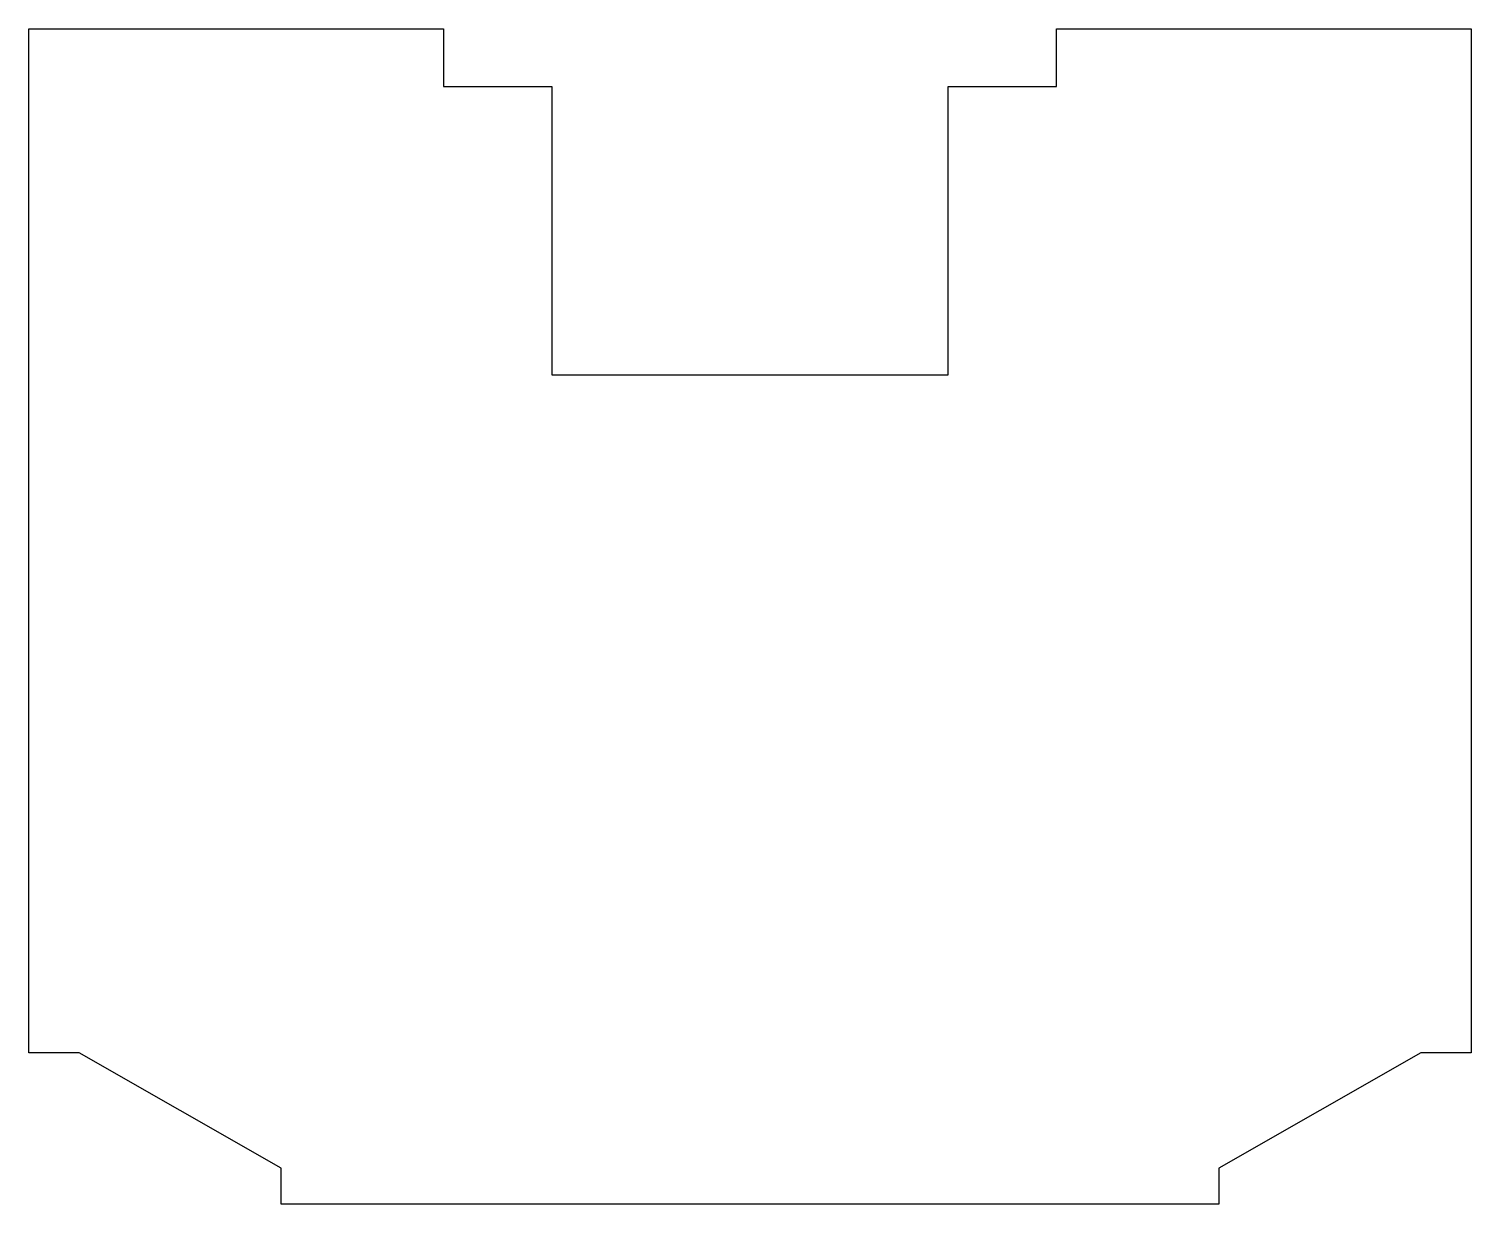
# Model space of a CAD drawing. Header units: millimetres. Extents: x 0 to 200, y -163 to 0.
import ezdxf

# ---------------------------------------------------------------- set-up
doc = ezdxf.new("R2010")
doc.units = ezdxf.units.MM
doc.layers.get('0').update_dxf_attribs({"linetype": 'CONTINUOUS'})

msp = doc.modelspace()

# ---------------------------------------------------------------- linework, layer by layer
msp.add_lwpolyline([(127.5, -8), (142.5, -8), (142.5, 0), (200, 0), (200, -142), (193, -142), (165, -158), (165, -163), (35, -163), (35, -158), (7, -142), (0, -142), (0, 0), (57.5, 0), (57.5, -8), (72.5, -8), (72.5, -48), (127.5, -48)], close=True)

doc.saveas('drawing.dxf')
